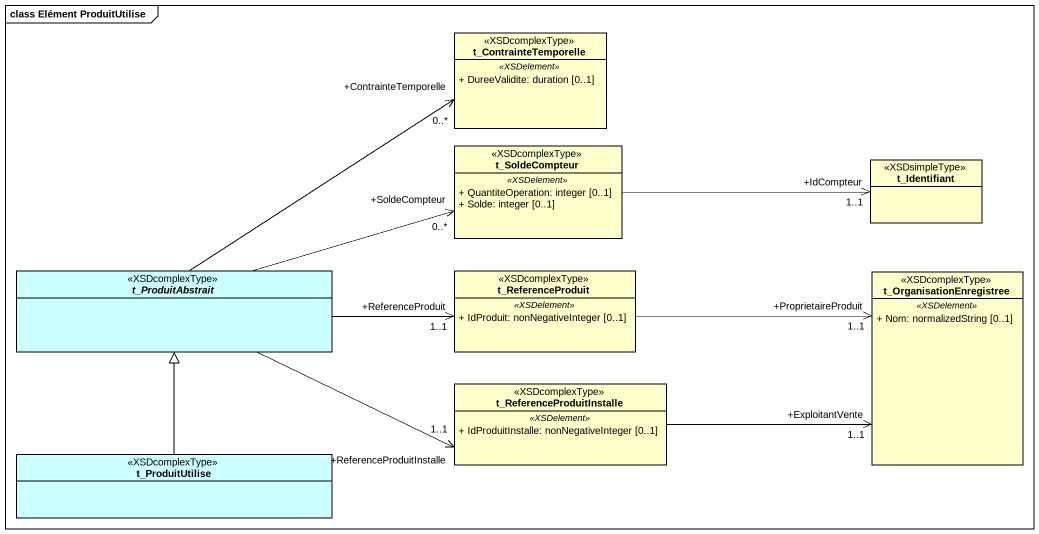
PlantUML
@startuml
mainframe class Elément ProduitUtilise
hide circle
hide empty members
skinparam classAttributeIconSize 0
class t_ContrainteTemporelle <<XSDcomplexType>> {
  .. <<XSDelement>> ..
  + DureeValidite: duration [0..1]
}
class t_SoldeCompteur <<XSDcomplexType>> {
  .. <<XSDelement>> ..
  + QuantiteOperation: integer [0..1]
  + Solde: integer [0..1]
}
class t_Identifiant <<XSDsimpleType>>
abstract class t_ProduitAbstrait <<XSDcomplexType>> #CCFFFF
class t_ReferenceProduit <<XSDcomplexType>> {
  .. <<XSDelement>> ..
  + IdProduit: nonNegativeInteger [0..1]
}
class t_OrganisationEnregistree <<XSDcomplexType>> {
  .. <<XSDelement>> ..
  + Nom: normalizedString [0..1]
}
class t_ReferenceProduitInstalle <<XSDcomplexType>> {
  .. <<XSDelement>> ..
  + IdProduitInstalle: nonNegativeInteger [0..1]
}
class t_ProduitUtilise <<XSDcomplexType>> #CCFFFF
t_SoldeCompteur -right-> "+IdCompteur\n1..1" t_Identifiant
t_ProduitAbstrait -up-> "+ContrainteTemporelle\n0..*" t_ContrainteTemporelle
t_ProduitAbstrait -right-> "+SoldeCompteur\n0..*" t_SoldeCompteur
t_ProduitAbstrait -right-> "+ReferenceProduit\n1..1" t_ReferenceProduit
t_ProduitAbstrait -right-> "+ReferenceProduitInstalle\n1..1" t_ReferenceProduitInstalle
t_ReferenceProduit -right-> "+ProprietaireProduit\n1..1" t_OrganisationEnregistree
t_ReferenceProduitInstalle -right-> "+ExploitantVente\n1..1" t_OrganisationEnregistree
t_ProduitUtilise -up-|> t_ProduitAbstrait
@enduml
